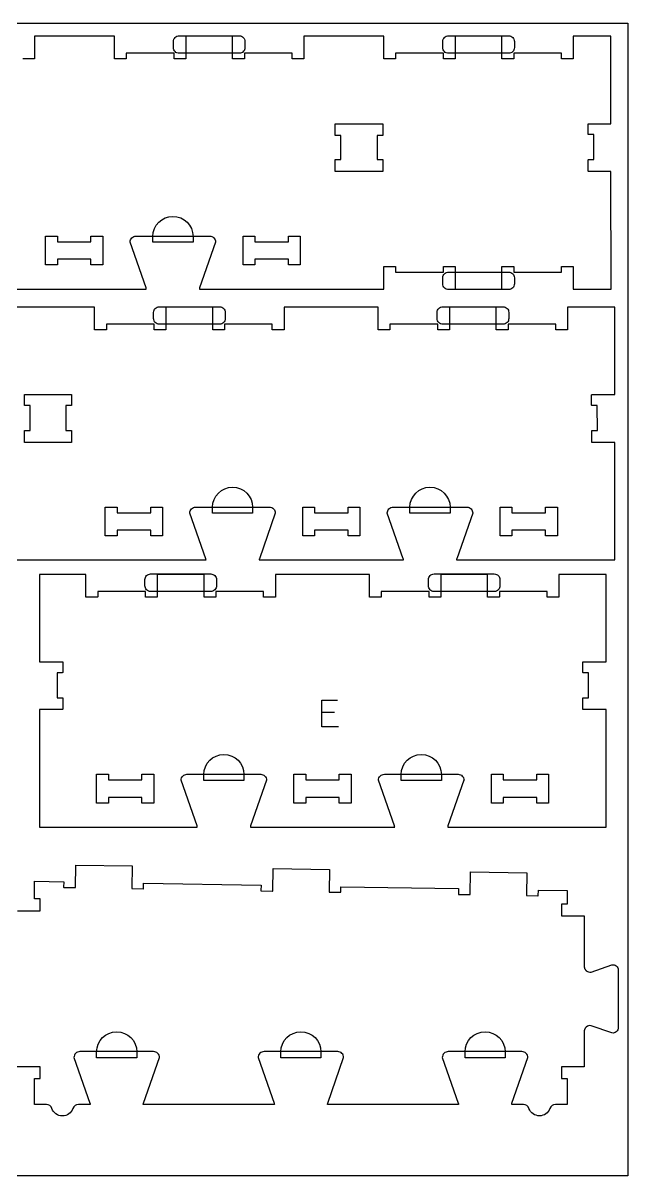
# Model space of a CAD drawing. Header units: millimetres. Extents: x -1220 to 1220, y -1930 to 1930.
# Drawn here: x 580 to 1220, y 710 to 1930 of the extents above; entities that cross this region are included whole.
import ezdxf

# ---------------------------------------------------------------- set-up
doc = ezdxf.new("R2010")
doc.units = ezdxf.units.MM
for name, color, linetype, true_color in [('0_SHEET_SPRUCEPLY_2440X122', 1, 'Continuous', 0xff0000), ('1_ANYTOOL_1MMDEEP_LABELS_S', 2, 'Continuous', 0xffff00), ('3_ANYTOOL_CUTTHROUGH_INSID', 4, 'Continuous', 0x00ffff), ('4_ANYTOOL_CUTTHROUGH_OUTSI', 5, 'Continuous', 0x0000ff), ('5_ANYTOOL_HALF_MILL_9MM_IN', 3, 'Continuous', 0x00ff00)]:
    doc.layers.add(name, color=color, linetype=linetype, true_color=true_color)

msp = doc.modelspace()

# ---------------------------------------------------------------- linework, layer by layer
at = {"layer": '0_SHEET_SPRUCEPLY_2440X122'}
msp.add_lwpolyline([(1220, 1930), (1220, 710), (-1220, 710), (-1220, 1930)], close=True, dxfattribs=at)
at = {"layer": '1_ANYTOOL_1MMDEEP_LABELS_S'}
for points in [[(913.6, 1185.4), (896, 1185.4), (896, 1213.4), (912.6, 1213.4)], [(909.6, 1200.4), (896, 1200.4)]]:
    msp.add_lwpolyline(points, dxfattribs=at)
at = {"layer": '3_ANYTOOL_CUTTHROUGH_INSID'}
for points in [[(916.1, 1785.5), (916.1, 1811), (910.1, 1811), (910.1, 1823.5), (960.6, 1823.5), (960.6, 1811), (954.6, 1811), (954.6, 1785.5), (960.6, 1785.5), (960.6, 1773), (910.1, 1773), (910.1, 1785.5)], [(651.8, 1680), (616.3, 1680), (616.3, 1674), (603.8, 1674), (603.8, 1704.5), (616.3, 1704.5), (616.3, 1698.5), (651.8, 1698.5), (651.8, 1704.5), (664.3, 1704.5), (664.3, 1674), (651.8, 1674)], [(860.7, 1680), (825.2, 1680), (825.2, 1674), (812.7, 1674), (812.7, 1704.5), (825.2, 1704.5), (825.2, 1698.5), (860.7, 1698.5), (860.7, 1704.5), (873.2, 1704.5), (873.2, 1674), (860.7, 1674)], [(606.2, 1536.8), (631.2, 1536.8), (631.2, 1525.3), (625.2, 1525.3), (625.2, 1498.8), (631.2, 1498.8), (631.2, 1486.3), (581.6, 1486.3), (581.6, 1498.8), (587.6, 1498.8), (587.5, 1525.3), (581.5, 1525.3), (581.5, 1536.8)], [(679.5, 1393.3), (679.5, 1387.3), (667, 1387.3), (667, 1417.8), (679.5, 1417.8), (679.5, 1411.8), (715, 1411.8), (715, 1417.8), (727.5, 1417.8), (727.5, 1387.3), (715, 1387.3), (715, 1393.3)], [(888.4, 1393.3), (888.4, 1387.3), (875.9, 1387.3), (875.9, 1417.8), (888.4, 1417.8), (888.4, 1411.8), (923.9, 1411.8), (923.9, 1417.8), (936.4, 1417.8), (936.4, 1387.3), (923.9, 1387.3), (923.9, 1393.3)], [(1097.3, 1393.3), (1097.3, 1387.3), (1084.8, 1387.3), (1084.8, 1417.8), (1097.3, 1417.8), (1097.3, 1411.8), (1132.8, 1411.8), (1132.8, 1417.8), (1145.3, 1417.8), (1145.3, 1387.3), (1132.8, 1387.3), (1132.8, 1393.3)], [(670.2, 1110.5), (670.2, 1104.5), (657.7, 1104.5), (657.7, 1135), (670.2, 1135), (670.2, 1129), (705.7, 1129), (705.7, 1135), (718.2, 1135), (718.2, 1104.5), (705.7, 1104.5), (705.7, 1110.5)], [(879.1, 1110.5), (879.1, 1104.5), (866.6, 1104.5), (866.6, 1135), (879.1, 1135), (879.1, 1129), (914.6, 1129), (914.6, 1135), (927.1, 1135), (927.1, 1104.5), (914.6, 1104.5), (914.6, 1110.5)], [(1088, 1110.5), (1088, 1104.5), (1075.5, 1104.5), (1075.5, 1135), (1088, 1135), (1088, 1129), (1123.5, 1129), (1123.5, 1135), (1136, 1135), (1136, 1104.5), (1123.5, 1104.5), (1123.5, 1110.5)]]:
    msp.add_lwpolyline(points, close=True, dxfattribs=at)
at = {"layer": '4_ANYTOOL_CUTTHROUGH_OUTSI'}
for points in [[(557.7, 1648.5), (710.4, 1648.5, 0.061485), (710.2, 1649.9), (693.3, 1698.2, -0.084368), (693.2, 1698.2, -0.414214), (699.5, 1704.5), (777.5, 1704.5, -0.414214), (783.7, 1698.2, -0.084368), (783.7, 1698.2), (766.8, 1649.9, 0.061485), (766.6, 1648.5), (961.7, 1648.5), (961.7, 1672.2), (961.7, 1672.2, -0.414214), (961.9, 1672.5), (973.9, 1672.5, -0.414214), (974.2, 1672.2), (974.2, 1666.5), (1024.7, 1666.5), (1024.7, 1672.2), (1024.7, 1672.2, -0.414214), (1024.9, 1672.5), (1036.9, 1672.5, -0.414214), (1037.2, 1672.2), (1037.2, 1648.5), (1086.7, 1648.5), (1086.7, 1672.2), (1086.7, 1672.2, -0.414214), (1086.9, 1672.5), (1098.9, 1672.5, -0.414214), (1099.2, 1672.2), (1099.2, 1666.5), (1149.7, 1666.5), (1149.7, 1672.2), (1149.7, 1672.2, -0.414214), (1149.9, 1672.5), (1161.9, 1672.5, -0.414214), (1162.2, 1672.2), (1162.2, 1648.5), (1202.1, 1648.5), (1202, 1773), (1178.3, 1773), (1178.3, 1773, -0.414214), (1178, 1773.2), (1178, 1785.2, -0.414214), (1178.3, 1785.5), (1184, 1785.5), (1184, 1812), (1178.2, 1812), (1178.2, 1812, -0.414047), (1178, 1812.2), (1178, 1823.2, -0.41438), (1178.2, 1823.5), (1202, 1823.5), (1202, 1916), (1162.2, 1916), (1162.2, 1892.2), (1162.2, 1892.2, -0.414214), (1161.9, 1892), (1149.9, 1892, -0.414214), (1149.7, 1892.2), (1149.7, 1898), (1099.2, 1898), (1099.2, 1892.2), (1099.2, 1892.2, -0.414214), (1098.9, 1892), (1086.9, 1892, -0.414214), (1086.7, 1892.2), (1086.7, 1916), (1037.2, 1916), (1037.2, 1892.2), (1037.2, 1892.2, -0.414214), (1036.9, 1892), (1024.9, 1892, -0.414214), (1024.7, 1892.2), (1024.7, 1898), (974.2, 1898), (974.2, 1892.2), (974.2, 1892.2, -0.414214), (973.9, 1892), (961.9, 1892, -0.414214), (961.7, 1892.2), (961.7, 1916), (877.2, 1916), (877.2, 1892.2), (877.2, 1892.2, -0.414214), (876.9, 1892), (864.9, 1892, -0.414214), (864.7, 1892.2), (864.7, 1898), (814.2, 1898), (814.2, 1892.2), (814.2, 1892.2, -0.414214), (813.9, 1892), (801.9, 1892, -0.414214), (801.7, 1892.2), (801.7, 1916), (752.2, 1916), (752.2, 1892.2), (752.2, 1892.2, -0.414214), (751.9, 1892), (739.9, 1892, -0.414214), (739.7, 1892.2), (739.7, 1898), (689.2, 1898), (689.2, 1892.2), (689.2, 1892.2, -0.414214), (688.9, 1892), (676.9, 1892, -0.414214), (676.7, 1892.2), (676.7, 1916), (592.2, 1916), (592.2, 1892.2), (592.2, 1892.2, -0.414214), (591.9, 1892), (579.9, 1892, -0.414214)], [(438.6, 1361.8), (606.2, 1361.8), (773.6, 1361.8), (773.6, 1361.8, 0.061485), (773.3, 1363.2), (756.4, 1411.5, -0.084368), (756.4, 1411.6, -0.414214), (762.7, 1417.8), (840.7, 1417.8, -0.414214), (846.9, 1411.6, -0.084368), (846.9, 1411.5), (830, 1363.2, 0.061485), (829.8, 1361.8), (982.5, 1361.8, 0.061485), (982.2, 1363.2), (965.3, 1411.5, -0.084368), (965.3, 1411.6, -0.414214), (971.6, 1417.8), (1049.6, 1417.8, -0.414214), (1055.8, 1411.6, -0.084368), (1055.8, 1411.5), (1038.9, 1363.2, 0.061485), (1038.7, 1361.8), (1206.1, 1361.8), (1206.1, 1486.3), (1181.9, 1486.3), (1181.9, 1486.3, -0.414214), (1181.7, 1486.6), (1181.7, 1498.6, -0.414214), (1181.9, 1498.8), (1187.7, 1498.8), (1187.6, 1525.3), (1181.9, 1525.3), (1181.9, 1525.3, -0.414047), (1181.6, 1525.6), (1181.6, 1536.6, -0.41438), (1181.8, 1536.8), (1206.1, 1536.8), (1206.1, 1629.3), (1156.2, 1629.3), (1156.2, 1605.6), (1156.2, 1605.6, -0.414214), (1156, 1605.3), (1144, 1605.3, -0.414214), (1143.7, 1605.6), (1143.7, 1611.3), (1093.2, 1611.3), (1093.2, 1605.6), (1093.2, 1605.6, -0.414214), (1093, 1605.3), (1081, 1605.3, -0.414214), (1080.7, 1605.6), (1080.7, 1629.3), (1031.2, 1629.3), (1031.2, 1605.6), (1031.2, 1605.6, -0.414214), (1031, 1605.3), (1019, 1605.3, -0.414214), (1018.7, 1605.6), (1018.7, 1611.3), (968.2, 1611.3), (968.2, 1605.6), (968.2, 1605.6, -0.414214), (968, 1605.3), (956, 1605.3, -0.414214), (955.7, 1605.6), (955.7, 1629.3), (856.2, 1629.3), (856.2, 1605.6), (856.2, 1605.6, -0.414214), (856, 1605.3), (844, 1605.3, -0.414214), (843.7, 1605.6), (843.7, 1611.3), (793.2, 1611.3), (793.2, 1605.6), (793.2, 1605.6, -0.414214), (793, 1605.3), (781, 1605.3, -0.414214), (780.7, 1605.6), (780.7, 1629.3), (731.2, 1629.3), (731.2, 1605.6), (731.2, 1605.6, -0.414214), (731, 1605.3), (719, 1605.3, -0.414214), (718.7, 1605.6), (718.7, 1611.3), (668.2, 1611.3), (668.2, 1605.6), (668.2, 1605.6, -0.414214), (668, 1605.3), (656, 1605.3, -0.414214), (655.7, 1605.6), (655.7, 1629.3), (556.2, 1629.3)], [(574, 990.6), (598, 990.6), (598, 990.6, 0.414214), (598.2, 990.9), (598.2, 1002.9, 0.414214), (598, 1003.1), (592.2, 1003.1), (592.2, 1021.8), (623, 1021.3), (622.9, 1015.5), (622.9, 1015.5, 0.414214), (623.1, 1015.3), (635.1, 1015.1, 0.414214), (635.4, 1015.3), (635.8, 1039), (695.3, 1038), (694.9, 1014.3), (694.9, 1014.3, 0.414214), (695.1, 1014), (707.1, 1013.8, 0.414214), (707.4, 1014), (707.5, 1019.8), (831.8, 1017.6), (831.7, 1011.9), (831.7, 1011.9, 0.414214), (832, 1011.6), (844, 1011.4, 0.414214), (844.2, 1011.7), (844.6, 1035.4), (904.1, 1034.4), (903.7, 1010.6), (903.7, 1010.6, 0.414214), (904, 1010.4), (916, 1010.2, 0.414214), (916.2, 1010.4), (916.3, 1016.1), (1040.7, 1014), (1040.6, 1008.2), (1040.6, 1008.2, 0.414214), (1040.8, 1008), (1052.8, 1007.8, 0.414214), (1053.1, 1008), (1053.5, 1031.8), (1113, 1030.7), (1112.6, 1007), (1112.6, 1007, 0.414214), (1112.8, 1006.7), (1124.8, 1006.5, 0.414214), (1125.1, 1006.8), (1125.2, 1012.5), (1155.7, 1012), (1155.7, 997.6), (1150, 997.6), (1150, 997.6, 0.414214), (1149.7, 997.4), (1149.7, 985.4, 0.414214), (1150, 985.1), (1173.7, 985.1), (1173.7, 932), (1173.7, 932), (1173.7, 931.8), (1173.7, 931.6), (1173.7, 931.5), (1173.8, 931.3), (1173.8, 931.1), (1173.8, 931), (1173.8, 930.8), (1173.9, 930.6), (1173.9, 930.5), (1173.9, 930.3), (1174, 930.1), (1174, 930), (1174.1, 929.8), (1174.2, 929.6), (1174.2, 929.5), (1174.3, 929.3), (1174.4, 929.2), (1174.5, 929), (1174.5, 928.9), (1174.6, 928.7), (1174.7, 928.6), (1174.8, 928.4), (1174.9, 928.3), (1175, 928.2), (1175.1, 928), (1175.2, 927.9), (1175.3, 927.8), (1175.4, 927.6), (1175.6, 927.5), (1175.7, 927.4), (1175.8, 927.3), (1175.9, 927.2, 0.220464), (1181, 925.8, 0.042513), (1181, 925.8), (1203, 933.5, -0.462342), (1209.7, 927.8), (1209.7, 867, -0.462342), (1203, 861.3), (1181, 868.9, 0.042513), (1181, 869, 0.220464), (1175.9, 867.6), (1175.8, 867.5), (1175.7, 867.3), (1175.6, 867.2), (1175.4, 867.1), (1175.3, 867), (1175.2, 866.9), (1175.1, 866.7), (1175, 866.6), (1174.9, 866.5), (1174.8, 866.3), (1174.7, 866.2), (1174.6, 866), (1174.5, 865.9), (1174.5, 865.7), (1174.4, 865.6), (1174.3, 865.4), (1174.2, 865.3), (1174.2, 865.1), (1174.1, 864.9), (1174, 864.8), (1174, 864.6), (1173.9, 864.5), (1173.9, 864.3), (1173.9, 864.1), (1173.8, 864), (1173.8, 863.8), (1173.8, 863.6), (1173.8, 863.5), (1173.7, 863.3), (1173.7, 863.1), (1173.7, 863), (1173.7, 862.8), (1173.7, 825.6), (1150, 825.6), (1150, 825.6, 0.414214), (1149.7, 825.3), (1149.7, 813.3, 0.414214), (1150, 813.1), (1155.7, 813.1), (1155.7, 785.6), (1143.3, 785.6), (1143.3, 785.6, 0.317837), (1137.4, 781.4, -0.707107), (1115.3, 781.4, 0.317837), (1109.4, 785.6), (1097, 785.6), (1097, 785.8), (1097, 785.9), (1097, 786.1), (1097, 786.3), (1097.1, 786.5), (1097.1, 786.6), (1097.2, 786.8), (1097.2, 787), (1114.1, 835.2, 0.084368), (1114.1, 835.3, 0.414214), (1107.9, 841.6), (1029.9, 841.6, 0.414214), (1023.6, 835.3, 0.084368), (1023.6, 835.2), (1040.5, 787), (1040.6, 786.8), (1040.6, 786.6), (1040.7, 786.5), (1040.7, 786.3), (1040.7, 786.1), (1040.7, 785.9), (1040.8, 785.8), (1040.8, 785.6), (902.1, 785.6, -0.061485), (902.3, 787), (919.2, 835.2, 0.084368), (919.2, 835.3, 0.414214), (913, 841.6), (835, 841.6, 0.414214), (828.7, 835.3, 0.084368), (828.7, 835.2), (845.6, 787, -0.061485), (845.9, 785.6), (707.2, 785.6), (707.2, 785.8), (707.2, 785.9), (707.2, 786.1), (707.2, 786.3), (707.3, 786.5), (707.3, 786.6), (707.4, 786.8), (707.4, 787), (724.3, 835.2, 0.084368), (724.3, 835.3, 0.414214), (718.1, 841.6), (640.1, 841.6, 0.414214), (633.8, 835.3, 0.084368), (633.8, 835.2), (650.7, 787), (650.8, 786.8), (650.8, 786.6), (650.9, 786.5), (650.9, 786.3), (650.9, 786.1), (650.9, 785.9), (651, 785.8), (651, 785.6), (638.6, 785.6, 0.317837), (632.7, 781.4, -0.707107), (610.5, 781.4, 0.317837), (604.6, 785.6), (592.2, 785.6), (592.2, 813.1), (598, 813.1), (598, 813.1, 0.414214), (598.2, 813.3), (598.2, 825.3, 0.414213), (598, 825.6), (550, 825.6, 0.414214)]]:
    msp.add_lwpolyline(points, format="xyb", dxfattribs=at)
msp.add_lwpolyline([(820.7, 1080.4, 0.061485), (820.5, 1079), (973.2, 1079, 0.061485), (973, 1080.4), (956.1, 1128.7, -0.084368), (956.1, 1128.8, -0.414214), (962.3, 1135), (1040.3, 1135, -0.414214), (1046.6, 1128.8, -0.084368), (1046.5, 1128.7), (1029.6, 1080.4, 0.061485), (1029.4, 1079), (1196.8, 1079), (1196.8, 1203.5), (1172.6, 1203.5), (1172.6, 1203.5, -0.414214), (1172.4, 1203.8), (1172.4, 1215.8, -0.414214), (1172.6, 1216), (1178.4, 1216), (1178.3, 1242.5), (1172.6, 1242.5), (1172.6, 1242.5, -0.414047), (1172.3, 1242.8), (1172.3, 1253.8, -0.41438), (1172.6, 1254), (1196.8, 1254), (1196.8, 1346.5), (1147, 1346.5), (1147, 1322.8), (1147, 1322.8, -0.414214), (1146.7, 1322.5), (1134.7, 1322.5, -0.414214), (1134.5, 1322.8), (1134.5, 1328.5), (1084, 1328.5), (1084, 1322.8), (1084, 1322.8, -0.414214), (1083.7, 1322.5), (1071.7, 1322.5, -0.414214), (1071.5, 1322.8), (1071.5, 1346.5), (1022, 1346.5), (1022, 1322.8), (1022, 1322.8, -0.414214), (1021.7, 1322.5), (1009.7, 1322.5, -0.414214), (1009.5, 1322.8), (1009.5, 1328.5), (959, 1328.5), (959, 1322.8), (959, 1322.8, -0.414214), (958.7, 1322.5), (946.7, 1322.5, -0.414214), (946.5, 1322.8), (946.5, 1346.5), (847, 1346.5), (847, 1322.8), (847, 1322.8, -0.414214), (846.7, 1322.5), (834.7, 1322.5, -0.414214), (834.5, 1322.8), (834.5, 1328.5), (784, 1328.5), (784, 1322.8), (784, 1322.8, -0.414214), (783.7, 1322.5), (771.7, 1322.5, -0.414214), (771.5, 1322.8), (771.5, 1346.5), (722, 1346.5), (722, 1322.8), (722, 1322.8, -0.414214), (721.7, 1322.5), (709.7, 1322.5, -0.414214), (709.5, 1322.8), (709.5, 1328.5), (659, 1328.5), (659, 1322.8), (659, 1322.8, -0.414214), (658.7, 1322.5), (646.7, 1322.5, -0.414214), (646.5, 1322.8), (646.5, 1346.5), (597.2, 1346.5), (597.2, 1254), (621.7, 1254), (621.7, 1254, -0.41438), (621.9, 1253.8), (621.9, 1242.8, -0.414047), (621.7, 1242.5), (615.9, 1242.5), (615.9, 1216), (621.6, 1216), (621.6, 1216, -0.414214), (621.9, 1215.8), (621.9, 1203.8, -0.414214), (621.6, 1203.5), (597.2, 1203.5), (597.2, 1079), (764.3, 1079), (764.3, 1079, 0.061485), (764.1, 1080.4), (747.2, 1128.7, -0.084368), (747.2, 1128.8, -0.414214), (753.4, 1135), (831.4, 1135, -0.414214), (837.7, 1128.8, -0.084368), (837.6, 1128.7)], format="xyb", close=True, dxfattribs=at)
at = {"layer": '5_ANYTOOL_HALF_MILL_9MM_IN'}
for points in [[(808.8, 1916.5, -0.414214), (814.8, 1910.5), (814.8, 1904, -0.414214), (808.8, 1898), (745.1, 1898, -0.414214), (739.1, 1904), (739.1, 1910.5, -0.414214), (745.1, 1916.5)], [(1093.8, 1916.5, -0.414214), (1099.8, 1910.5), (1099.8, 1904, -0.414214), (1093.8, 1898), (1030.1, 1898, -0.414214), (1024.1, 1904), (1024.1, 1910.5, -0.414214), (1030.1, 1916.5)], [(717.3, 1704.2, -1), (759.8, 1704.2), (759.8, 1704), (759.8, 1698), (717.3, 1698), (717.3, 1704), (717.3, 1704.2)], [(1093.8, 1666.5, -0.414214), (1099.8, 1660.5), (1099.8, 1654, -0.414214), (1093.8, 1648), (1030.1, 1648, -0.414214), (1024.1, 1654), (1024.1, 1660.5, -0.414214), (1030.1, 1666.5)], [(787.9, 1629.8, -0.414214), (793.9, 1623.8), (793.9, 1617.3, -0.414214), (787.9, 1611.3), (724.1, 1611.3, -0.414214), (718.1, 1617.3), (718.1, 1623.8, -0.414214), (724.1, 1629.8)], [(1087.9, 1629.8, -0.414214), (1093.9, 1623.8), (1093.9, 1617.3, -0.414214), (1087.9, 1611.3), (1024.1, 1611.3, -0.414214), (1018.1, 1617.3), (1018.1, 1623.8, -0.414214), (1024.1, 1629.8)], [(780.4, 1417.6, -1), (822.9, 1417.6), (822.9, 1417.3), (822.9, 1411.3), (780.4, 1411.3), (780.4, 1417.3), (780.4, 1417.6)], [(989.3, 1417.6, -1), (1031.8, 1417.6), (1031.8, 1417.3), (1031.8, 1411.3), (989.3, 1411.3), (989.3, 1417.3), (989.3, 1417.6)], [(778.6, 1347, -0.414214), (784.6, 1341), (784.6, 1334.5, -0.414214), (778.6, 1328.5), (714.9, 1328.5, -0.414214), (708.9, 1334.5), (708.9, 1341, -0.414214), (714.9, 1347)], [(1078.6, 1347, -0.414214), (1084.6, 1341), (1084.6, 1334.5, -0.414214), (1078.6, 1328.5), (1014.9, 1328.5, -0.414214), (1008.9, 1334.5), (1008.9, 1341, -0.414214), (1014.9, 1347)], [(771.2, 1134.8, -1), (813.7, 1134.8), (813.7, 1134.5), (813.7, 1128.5), (771.2, 1128.5), (771.2, 1134.5), (771.2, 1134.8)], [(980.1, 1134.8, -1), (1022.6, 1134.8), (1022.6, 1134.5), (1022.6, 1128.5), (980.1, 1128.5), (980.1, 1134.5), (980.1, 1134.8)], [(657.8, 841.3, -1), (700.3, 841.3), (700.3, 841.1), (700.3, 835.1), (657.8, 835.1), (657.8, 841.1), (657.8, 841.3)], [(852.7, 841.3, -1), (895.2, 841.3), (895.2, 841.1), (895.2, 835.1), (852.7, 835.1), (852.7, 841.1), (852.7, 841.3)], [(1047.6, 841.3, -1), (1090.1, 841.3), (1090.1, 841.1), (1090.1, 835.1), (1047.6, 835.1), (1047.6, 841.1), (1047.6, 841.3)]]:
    msp.add_lwpolyline(points, format="xyb", close=True, dxfattribs=at)

doc.saveas('drawing.dxf')
